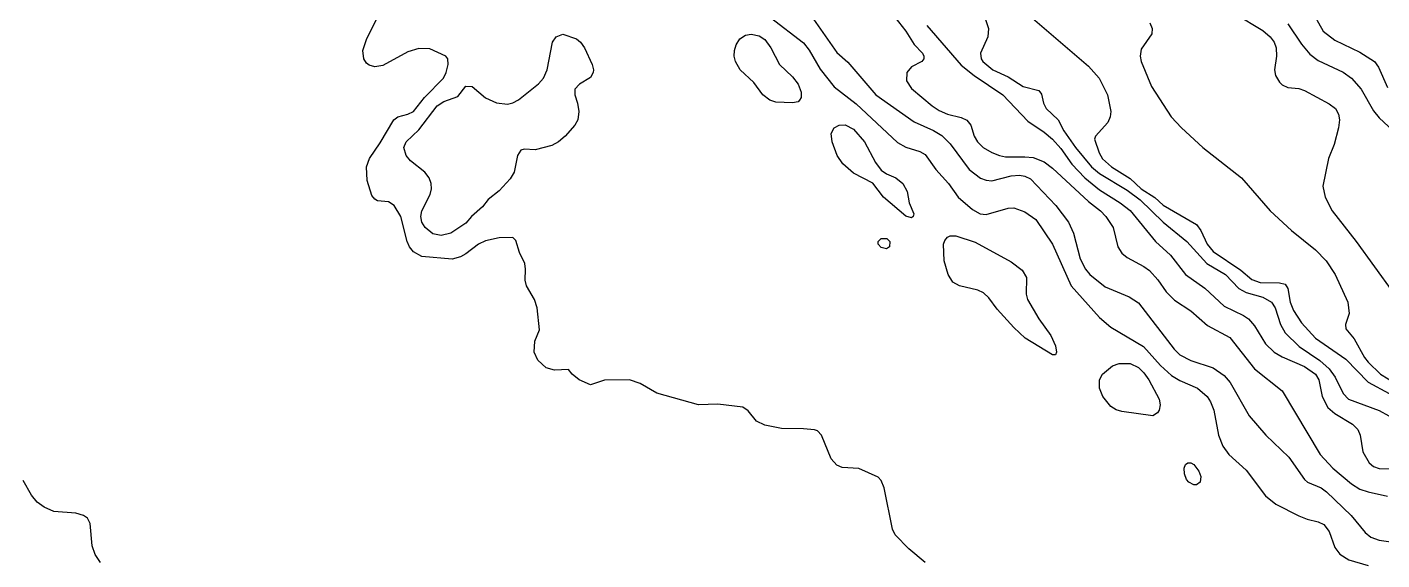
# Model space of a CAD drawing. Extents: x 474277 to 475042, y 254928 to 255625.
# Drawn here: x 474449.49 to 474487.03, y 255217.27 to 255232.04 of the extents above; entities that cross this region are included whole.
import ezdxf

# ---------------------------------------------------------------- set-up
doc = ezdxf.new("R2010")
doc.units = 0
doc.header["$MEASUREMENT"] = 0
doc.layers.add('BaseMapV2_DTM_export_MonNov09090547073261 — entities', color=1, linetype='CONTINUOUS')

msp = doc.modelspace()

# ---------------------------------------------------------------- linework, layer by layer
at = {"layer": 'BaseMapV2_DTM_export_MonNov09090547073261 — entities', "color": 15, "linetype": 'Continuous', "true_color": 0xb7484b}
for points in [[(474471.09, 255232.54, 90.25), (474471.925, 255231.331, 90.25), (474472.231, 255231.064, 90.25), (474473.006, 255230.163, 90.25), (474474.071, 255229.414, 90.25), (474474.608, 255229.176, 90.25), (474474.838, 255229.036, 90.25), (474475.068, 255228.808, 90.25), (474475.593, 255228.093, 90.25), (474475.912, 255227.855, 90.25), (474476.065, 255227.796, 90.25), (474476.218, 255227.781, 90.25), (474476.755, 255227.917, 90.25), (474476.985, 255227.94, 90.25), (474477.139, 255227.911, 90.25), (474477.292, 255227.83, 90.25), (474477.999, 255227.096, 90.25), (474478.343, 255226.636, 90.25), (474478.481, 255226.329, 90.25), (474478.672, 255225.62, 90.25), (474478.814, 255225.332, 90.25), (474478.934, 255225.179, 90.25), (474479.362, 255224.837, 90.25), (474480.026, 255224.566, 90.25), (474480.282, 255224.395, 90.25), (474481.272, 255223.109, 90.25), (474481.432, 255222.959, 90.25), (474481.739, 255222.802, 90.25), (474482.352, 255222.598, 90.25), (474482.659, 255222.385, 90.25), (474482.826, 255222.189, 90.25), (474483.35, 255221.269, 90.25), (474483.81, 255220.732, 90.25), (474484.449, 255220.118, 90.25), (474484.883, 255219.502, 90.25), (474484.973, 255219.428, 90.25), (474485.343, 255219.269, 90.25), (474485.496, 255219.161, 90.25), (474486.183, 255218.508, 90.25), (474486.57, 255218.035, 90.25), (474486.723, 255217.906, 90.25), (474486.953, 255217.819, 90.25), (474487.797, 255217.697, 90.25)], [(474485.062, 255232.54, 88.25), (474485.404, 255231.927, 88.25), (474485.726, 255231.678, 88.25), (474486.416, 255231.347, 88.25), (474486.821, 255231.083, 88.25), (474486.936, 255230.93, 88.25), (474487.183, 255230.369, 88.25)], [(474474.378, 255217.203, 90.5), (474473.918, 255217.583, 90.5), (474473.54, 255217.971, 90.5), (474473.473, 255218.125, 90.5), (474473.237, 255219.275, 90.5), (474473.151, 255219.472, 90.5), (474473.075, 255219.563, 90.5), (474472.538, 255219.805, 90.5), (474472.078, 255219.831, 90.5), (474471.925, 255219.899, 90.5), (474471.771, 255220.072, 90.5), (474471.498, 255220.732, 90.5), (474471.388, 255220.846, 90.5), (474471.311, 255220.874, 90.5), (474471.004, 255220.907, 90.5), (474470.391, 255220.912, 90.5), (474469.931, 255221.005, 90.5), (474469.696, 255221.115, 90.5), (474469.471, 255221.403, 90.5), (474469.318, 255221.508, 90.5), (474468.627, 255221.593, 90.5), (474468.09, 255221.575, 90.5), (474466.941, 255221.898, 90.5), (474466.481, 255222.165, 90.5), (474466.184, 255222.265, 90.5), (474465.484, 255222.258, 90.5), (474465.1, 255222.129, 90.5), (474464.787, 255222.265, 90.5), (474464.594, 255222.419, 90.5), (474464.487, 255222.546, 90.5), (474464.104, 255222.53, 90.5), (474463.874, 255222.596, 90.5), (474463.643, 255222.809, 90.5), (474463.539, 255223.032, 90.5), (474463.56, 255223.339, 90.5), (474463.685, 255223.645, 90.5), (474463.62, 255224.259, 90.5), (474463.545, 255224.489, 90.5), (474463.325, 255224.872, 90.5), (474463.289, 255225.026, 90.5), (474463.302, 255225.332, 90.5), (474463.28, 255225.486, 90.5), (474463.133, 255225.792, 90.5), (474463.03, 255226.123, 90.5), (474462.953, 255226.211, 90.5), (474462.57, 255226.203, 90.5), (474462.187, 255226.12, 90.5), (474461.996, 255226.022, 90.5), (474461.65, 255225.751, 90.5), (474461.497, 255225.674, 90.5), (474461.267, 255225.612, 90.5), (474460.423, 255225.682, 90.5), (474460.193, 255225.81, 90.5), (474460.089, 255225.946, 90.5), (474460.02, 255226.099, 90.5), (474459.843, 255226.789, 90.5), (474459.656, 255227.092, 90.5), (474459.503, 255227.197, 90.5), (474459.196, 255227.224, 90.5), (474459.12, 255227.269, 90.5), (474459.043, 255227.376, 90.5), (474458.914, 255227.786, 90.5), (474458.891, 255228.169, 90.5), (474458.976, 255228.399, 90.5), (474459.273, 255228.836, 90.5), (474459.65, 255229.473, 90.5), (474459.76, 255229.55, 90.5), (474460.04, 255229.627, 90.5), (474460.193, 255229.704, 90.5), (474460.502, 255230.086, 90.5), (474461.023, 255230.623, 90.5), (474461.102, 255230.776, 90.5), (474461.158, 255231.006, 90.5), (474461.146, 255231.16, 90.5), (474461.09, 255231.236, 90.5), (474460.653, 255231.441, 90.5), (474460.346, 255231.443, 90.5), (474460.04, 255231.352, 90.5), (474459.35, 255230.978, 90.5), (474459.12, 255230.937, 90.5), (474458.966, 255230.982, 90.5), (474458.89, 255231.043, 90.5), (474458.816, 255231.16, 90.5), (474458.788, 255231.39, 90.5), (474458.895, 255231.696, 90.5), (474459.2, 255232.31, 90.5)], [(474470.084, 255232.309, 90.5), (474471.004, 255231.6, 90.5), (474471.158, 255231.402, 90.5), (474471.464, 255230.875, 90.5), (474471.848, 255230.379, 90.5), (474472.461, 255229.909, 90.5), (474473.611, 255228.845, 90.5), (474473.841, 255228.712, 90.5), (474474.225, 255228.59, 90.5), (474474.378, 255228.504, 90.5), (474474.669, 255228.093, 90.5), (474475.017, 255227.709, 90.5), (474475.288, 255227.326, 90.5), (474475.682, 255226.982, 90.5), (474475.902, 255226.866, 90.5), (474476.065, 255226.843, 90.5), (474476.678, 255227.02, 90.5), (474476.832, 255227.031, 90.5), (474477.139, 255226.917, 90.5), (474477.445, 255226.711, 90.5), (474477.905, 255226.019, 90.5), (474478.422, 255224.872, 90.5), (474479.209, 255223.99, 90.5), (474479.518, 255223.722, 90.5), (474480.424, 255223.185, 90.5), (474480.896, 255222.662, 90.5), (474481.202, 255222.387, 90.5), (474481.432, 255222.247, 90.5), (474481.916, 255222.035, 90.5), (474482.189, 255221.805, 90.5), (474482.285, 255221.652, 90.5), (474482.374, 255221.422, 90.5), (474482.501, 255220.732, 90.5), (474482.62, 255220.425, 90.5), (474482.793, 255220.195, 90.5), (474483.273, 255219.764, 90.5), (474483.803, 255219.045, 90.5), (474484.09, 255218.815, 90.5), (474484.729, 255218.493, 90.5), (474484.959, 255218.401, 90.5), (474485.266, 255218.326, 90.5), (474485.42, 255218.25, 90.5), (474485.573, 255218.064, 90.5), (474485.726, 255217.616, 90.5), (474485.863, 255217.435, 90.5), (474486.11, 255217.275, 90.5), (474486.646, 255217.115, 90.5)], [(474473.536, 255232.31, 90), (474473.841, 255231.927, 90), (474474.071, 255231.555, 90), (474474.3, 255231.313, 90), (474474.336, 255231.236, 90), (474474.338, 255231.16, 90), (474474.284, 255231.083, 90), (474473.995, 255230.939, 90), (474473.867, 255230.776, 90), (474473.86, 255230.546, 90), (474473.995, 255230.335, 90), (474474.567, 255229.856, 90), (474474.762, 255229.731, 90), (474474.992, 255229.627, 90), (474475.375, 255229.537, 90), (474475.528, 255229.464, 90), (474475.64, 255229.32, 90), (474475.735, 255229.013, 90), (474475.82, 255228.859, 90), (474475.984, 255228.706, 90), (474476.218, 255228.56, 90), (474476.434, 255228.476, 90), (474476.602, 255228.447, 90), (474477.139, 255228.448, 90), (474477.369, 255228.421, 90), (474477.675, 255228.306, 90), (474477.905, 255228.128, 90), (474478.902, 255227.205, 90), (474479.234, 255226.943, 90), (474479.379, 255226.789, 90), (474479.583, 255226.483, 90), (474479.711, 255225.946, 90), (474479.822, 255225.778, 90), (474479.976, 255225.656, 90), (474480.436, 255225.404, 90), (474480.589, 255225.29, 90), (474480.819, 255225.033, 90), (474481.049, 255224.7, 90), (474481.279, 255224.474, 90), (474481.739, 255224.174, 90), (474482.199, 255223.768, 90), (474482.813, 255223.439, 90), (474483.503, 255222.569, 90), (474484.268, 255221.959, 90), (474485.324, 255220.195, 90), (474485.669, 255219.812, 90), (474486.186, 255219.382, 90), (474486.416, 255219.236, 90), (474486.646, 255219.156, 90), (474487.183, 255219.036, 90)], [(474476.002, 255232.387, 89.5), (474476.128, 255232.003, 89.5), (474476.115, 255231.773, 89.5), (474475.91, 255231.313, 89.5), (474475.926, 255231.16, 89.5), (474475.968, 255231.083, 89.5), (474476.253, 255230.853, 89.5), (474476.678, 255230.659, 89.5), (474477.09, 255230.393, 89.5), (474477.522, 255230.284, 89.5), (474477.599, 255230.178, 89.5), (474477.654, 255229.933, 89.5), (474477.729, 255229.78, 89.5), (474478.059, 255229.47, 89.5), (474478.22, 255229.166, 89.5), (474478.54, 255228.706, 89.5), (474478.983, 255228.169, 89.5), (474479.209, 255227.981, 89.5), (474479.976, 255227.517, 89.5), (474480.331, 255227.249, 89.5), (474480.972, 255226.633, 89.5), (474481.624, 255226.099, 89.5), (474482.183, 255225.486, 89.5), (474482.695, 255225.179, 89.5), (474483.069, 255224.796, 89.5), (474483.273, 255224.68, 89.5), (474483.733, 255224.552, 89.5), (474483.967, 255224.412, 89.5), (474484.076, 255224.259, 89.5), (474484.222, 255223.799, 89.5), (474484.353, 255223.569, 89.5), (474484.742, 255223.185, 89.5), (474485.308, 255222.802, 89.5), (474485.568, 255222.572, 89.5), (474485.735, 255222.342, 89.5), (474485.954, 255221.882, 89.5), (474486.103, 255221.729, 89.5), (474486.953, 255221.418, 89.5), (474487.226, 255221.269, 89.5)], [(474477.215, 255232.394, 89.25), (474478.902, 255230.955, 89.25), (474479.197, 255230.623, 89.25), (474479.422, 255230.163, 89.25), (474479.518, 255229.703, 89.25), (474479.499, 255229.55, 89.25), (474479.436, 255229.396, 89.25), (474479.094, 255229.013, 89.25), (474479.069, 255228.936, 89.25), (474479.193, 255228.553, 89.25), (474479.285, 255228.391, 89.25), (474479.54, 255228.169, 89.25), (474480.052, 255227.842, 89.25), (474480.359, 255227.554, 89.25), (474480.742, 255227.312, 89.25), (474480.972, 255227.104, 89.25), (474481.892, 255226.57, 89.25), (474482.012, 255226.406, 89.25), (474482.187, 255226.022, 89.25), (474482.352, 255225.819, 89.25), (474483.119, 255225.305, 89.25), (474483.426, 255225.048, 89.25), (474483.656, 255224.963, 89.25), (474484.193, 255224.956, 89.25), (474484.346, 255224.916, 89.25), (474484.427, 255224.796, 89.25), (474484.49, 255224.412, 89.25), (474484.576, 255224.181, 89.25), (474484.806, 255223.84, 89.25), (474485.19, 255223.421, 89.25), (474486.033, 255222.838, 89.25), (474486.646, 255222.199, 89.25), (474487.236, 255221.882, 89.25)], [(474480.601, 255232.157, 89), (474480.663, 255232.003, 89), (474480.654, 255231.85, 89), (474480.359, 255231.428, 89), (474480.33, 255231.236, 89), (474480.357, 255231.083, 89), (474480.649, 255230.393, 89), (474481.188, 255229.55, 89), (474481.473, 255229.243, 89), (474482.066, 255228.706, 89), (474483.14, 255227.863, 89), (474483.936, 255226.943, 89), (474484.523, 255226.406, 89), (474485.19, 255225.869, 89), (474485.486, 255225.562, 89), (474485.731, 255225.179, 89), (474486.086, 255224.412, 89), (474486.127, 255224.106, 89), (474486.023, 255223.799, 89), (474486.033, 255223.673, 89), (474486.263, 255223.403, 89), (474486.549, 255222.879, 89), (474486.646, 255222.754, 89), (474486.991, 255222.419, 89), (474487.413, 255222.159, 89)], [(474482.966, 255232.406, 88.75), (474483.733, 255231.941, 88.75), (474483.936, 255231.773, 88.75), (474484.046, 255231.62, 88.75), (474484.099, 255231.466, 88.75), (474484.111, 255231.236, 88.75), (474484.054, 255230.853, 88.75), (474484.083, 255230.7, 88.75), (474484.193, 255230.517, 88.75), (474484.269, 255230.443, 88.75), (474484.423, 255230.369, 88.75), (474484.729, 255230.337, 88.75), (474484.883, 255230.285, 88.75), (474485.573, 255229.915, 88.75), (474485.744, 255229.78, 88.75), (474485.828, 255229.626, 88.75), (474485.852, 255229.473, 88.75), (474485.826, 255229.243, 88.75), (474485.707, 255228.783, 88.75), (474485.55, 255228.399, 88.75), (474485.396, 255227.633, 88.75), (474485.458, 255227.326, 88.75), (474485.651, 255226.943, 88.75), (474486.321, 255226.099, 88.75), (474487.336, 255224.696, 88.75)], [(474484.423, 255232.127, 88.5), (474484.806, 255231.569, 88.5), (474485.036, 255231.292, 88.5), (474485.266, 255231.117, 88.5), (474485.956, 255230.787, 88.5), (474486.186, 255230.623, 88.5), (474486.456, 255230.316, 88.5), (474486.8, 255229.715, 88.5), (474486.953, 255229.524, 88.5), (474488.87, 255227.748, 88.5)], [(474461.228, 255226.329, 90.75), (474460.96, 255226.261, 90.75), (474460.73, 255226.314, 90.75), (474460.516, 255226.483, 90.75), (474460.424, 255226.636, 90.75), (474460.402, 255226.789, 90.75), (474460.423, 255226.943, 90.75), (474460.659, 255227.403, 90.75), (474460.698, 255227.556, 90.75), (474460.69, 255227.709, 90.75), (474460.629, 255227.863, 90.75), (474460.508, 255228.016, 90.75), (474460.116, 255228.333, 90.75), (474459.997, 255228.476, 90.75), (474459.932, 255228.706, 90.75), (474459.995, 255228.859, 90.75), (474460.346, 255229.191, 90.75), (474460.856, 255229.856, 90.75), (474461.037, 255229.979, 90.75), (474461.42, 255230.113, 90.75), (474461.65, 255230.401, 90.75), (474461.819, 255230.393, 90.75), (474462.187, 255230.075, 90.75), (474462.493, 255229.936, 90.75), (474462.8, 255229.905, 90.75), (474462.953, 255229.941, 90.75), (474463.107, 255230.02, 90.75), (474463.657, 255230.47, 90.75), (474463.8, 255230.623, 90.75), (474463.897, 255230.853, 90.75), (474464.052, 255231.62, 90.75), (474464.146, 255231.773, 90.75), (474464.334, 255231.847, 90.75), (474464.717, 255231.71, 90.75), (474464.828, 255231.62, 90.75), (474464.933, 255231.466, 90.75), (474465.15, 255231.006, 90.75), (474465.182, 255230.853, 90.75), (474465.174, 255230.776, 90.75), (474465.1, 255230.642, 90.75), (474464.794, 255230.457, 90.75), (474464.666, 255230.316, 90.75), (474464.666, 255230.163, 90.75), (474464.74, 255229.933, 90.75), (474464.774, 255229.703, 90.75), (474464.746, 255229.473, 90.75), (474464.669, 255229.32, 90.75), (474464.397, 255229.013, 90.75), (474464.213, 255228.859, 90.75), (474464.027, 255228.753, 90.75), (474463.567, 255228.638, 90.75), (474463.26, 255228.655, 90.75), (474463.173, 255228.629, 90.75), (474463.078, 255228.476, 90.75), (474462.987, 255228.016, 90.75), (474462.877, 255227.834, 90.75), (474462.57, 255227.499, 90.75), (474462.263, 255227.264, 90.75), (474462.11, 255227.06, 90.75), (474461.803, 255226.79, 90.75), (474461.65, 255226.607, 90.75), (474461.228, 255226.329, 90.75)], [(474470.896, 255230.01, 90.75), (474470.851, 255229.972, 90.75), (474470.698, 255229.937, 90.75), (474470.238, 255229.956, 90.75), (474470.069, 255230.01, 90.75), (474469.875, 255230.163, 90.75), (474469.624, 255230.5, 90.75), (474469.248, 255230.853, 90.75), (474469.115, 255231.083, 90.75), (474469.079, 255231.236, 90.75), (474469.088, 255231.39, 90.75), (474469.135, 255231.543, 90.75), (474469.241, 255231.711, 90.75), (474469.394, 255231.811, 90.75), (474469.548, 255231.84, 90.75), (474469.778, 255231.799, 90.75), (474469.931, 255231.694, 90.75), (474470.098, 255231.466, 90.75), (474470.338, 255231.006, 90.75), (474470.698, 255230.657, 90.75), (474470.851, 255230.461, 90.75), (474470.937, 255230.24, 90.75), (474470.935, 255230.086, 90.75), (474470.896, 255230.01, 90.75)], [(474474.421, 255232.08, 89.75), (474475.375, 255230.983, 89.75), (474475.729, 255230.7, 89.75), (474476.528, 255230.163, 89.75), (474477.215, 255229.433, 89.75), (474477.675, 255229.13, 89.75), (474477.905, 255228.936, 89.75), (474478.135, 255228.671, 89.75), (474478.442, 255228.243, 89.75), (474478.797, 255227.863, 89.75), (474479.209, 255227.526, 89.75), (474479.776, 255227.173, 89.75), (474480.052, 255226.958, 89.75), (474480.759, 255226.099, 89.75), (474481.17, 255225.716, 89.75), (474481.592, 255225.179, 89.75), (474482.122, 255224.806, 89.75), (474482.659, 255224.306, 89.75), (474483.196, 255224.049, 89.75), (474483.33, 255223.952, 89.75), (474483.503, 255223.757, 89.75), (474483.809, 255223.263, 89.75), (474484.049, 255223.032, 89.75), (474484.269, 255222.898, 89.75), (474484.883, 255222.631, 89.75), (474485.186, 255222.419, 89.75), (474485.287, 255222.265, 89.75), (474485.378, 255221.805, 89.75), (474485.528, 255221.499, 89.75), (474485.726, 255221.331, 89.75), (474486.219, 255221.039, 89.75), (474486.366, 255220.885, 89.75), (474486.43, 255220.732, 89.75), (474486.505, 255220.272, 89.75), (474486.678, 255219.965, 89.75), (474486.8, 255219.865, 89.75), (474486.953, 255219.804, 89.75), (474487.566, 255219.796, 89.75)], [(474474.046, 255226.789, 90.75), (474473.995, 255226.757, 90.75), (474473.841, 255226.798, 90.75), (474473.217, 255227.326, 90.75), (474472.921, 255227.718, 90.75), (474472.385, 255227.994, 90.75), (474472.089, 255228.246, 90.75), (474471.937, 255228.476, 90.75), (474471.793, 255228.859, 90.75), (474471.773, 255229.09, 90.75), (474471.851, 255229.243, 90.75), (474471.993, 255229.32, 90.75), (474472.155, 255229.328, 90.75), (474472.385, 255229.213, 90.75), (474472.696, 255228.859, 90.75), (474472.998, 255228.288, 90.75), (474473.151, 255228.07, 90.75), (474473.305, 255227.969, 90.75), (474473.563, 255227.863, 90.75), (474473.751, 255227.709, 90.75), (474473.874, 255227.479, 90.75), (474473.928, 255227.173, 90.75), (474474.056, 255226.866, 90.75), (474474.046, 255226.789, 90.75)], [(474473.385, 255225.946, 90.75), (474473.305, 255225.894, 90.75), (474473.151, 255225.93, 90.75), (474473.072, 255226.022, 90.75), (474473.069, 255226.099, 90.75), (474473.151, 255226.176, 90.75), (474473.313, 255226.176, 90.75), (474473.399, 255226.099, 90.75), (474473.385, 255225.946, 90.75)], [(474478.01, 255223.032, 90.75), (474477.982, 255222.958, 90.75), (474477.905, 255222.96, 90.75), (474477.146, 255223.415, 90.75), (474476.832, 255223.718, 90.75), (474476.372, 255224.225, 90.75), (474476.142, 255224.539, 90.75), (474475.988, 255224.671, 90.75), (474475.835, 255224.745, 90.75), (474475.324, 255224.872, 90.75), (474475.145, 255224.973, 90.75), (474475.01, 255225.179, 90.75), (474474.904, 255225.562, 90.75), (474474.882, 255226.022, 90.75), (474474.915, 255226.124, 90.75), (474474.992, 255226.219, 90.75), (474475.068, 255226.255, 90.75), (474475.222, 255226.257, 90.75), (474475.758, 255226.079, 90.75), (474476.755, 255225.534, 90.75), (474477.062, 255225.304, 90.75), (474477.181, 255225.102, 90.75), (474477.169, 255224.642, 90.75), (474477.208, 255224.489, 90.75), (474477.522, 255223.955, 90.75), (474477.857, 255223.492, 90.75), (474477.982, 255223.202, 90.75), (474478.01, 255223.032, 90.75)], [(474480.685, 255221.269, 90.75), (474479.822, 255221.388, 90.75), (474479.669, 255221.433, 90.75), (474479.515, 255221.527, 90.75), (474479.298, 255221.805, 90.75), (474479.202, 255222.035, 90.75), (474479.201, 255222.265, 90.75), (474479.284, 255222.419, 90.75), (474479.563, 255222.649, 90.75), (474479.746, 255222.719, 90.75), (474480.052, 255222.712, 90.75), (474480.282, 255222.608, 90.75), (474480.436, 255222.457, 90.75), (474480.574, 255222.265, 90.75), (474480.856, 255221.729, 90.75), (474480.888, 255221.575, 90.75), (474480.858, 255221.422, 90.75), (474480.811, 255221.345, 90.75), (474480.685, 255221.269, 90.75)], [(474481.992, 255219.428, 90.75), (474481.892, 255219.352, 90.75), (474481.816, 255219.354, 90.75), (474481.679, 255219.428, 90.75), (474481.618, 255219.505, 90.75), (474481.56, 255219.658, 90.75), (474481.553, 255219.812, 90.75), (474481.586, 255219.913, 90.75), (474481.654, 255219.965, 90.75), (474481.739, 255219.96, 90.75), (474481.816, 255219.914, 90.75), (474481.958, 255219.735, 90.75), (474482.01, 255219.582, 90.75), (474481.992, 255219.428, 90.75)], [(474451.521, 255217.205, 90.25), (474451.375, 255217.425, 90.25), (474451.289, 255217.665, 90.25), (474451.232, 255218.278, 90.25), (474451.167, 255218.432, 90.25), (474451.051, 255218.508, 90.25), (474450.839, 255218.573, 90.25), (474450.225, 255218.617, 90.25), (474449.962, 255218.738, 90.25), (474449.765, 255218.872, 90.25), (474449.612, 255219.07, 90.25), (474449.382, 255219.471, 90.25)]]:
    msp.add_polyline3d(points, dxfattribs=at)

doc.saveas('drawing.dxf')
